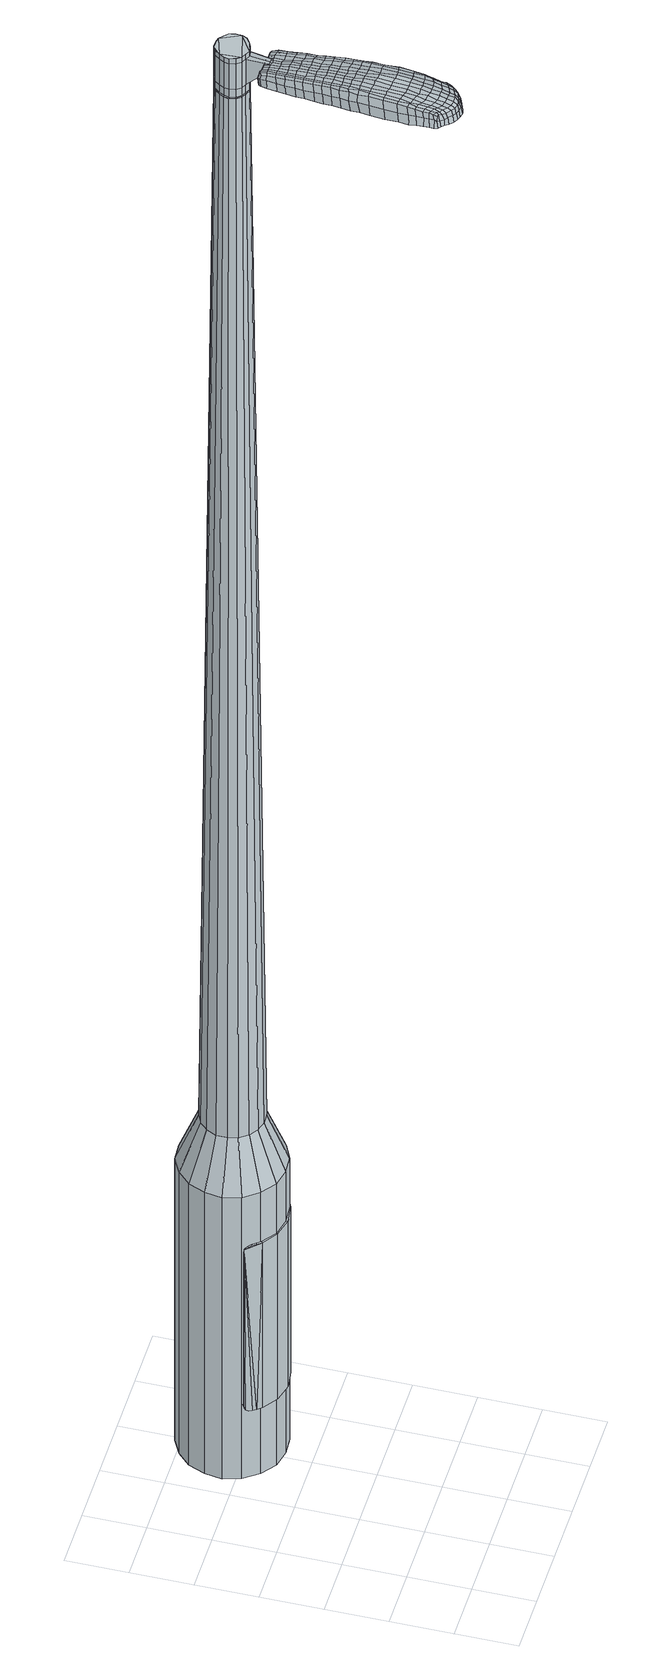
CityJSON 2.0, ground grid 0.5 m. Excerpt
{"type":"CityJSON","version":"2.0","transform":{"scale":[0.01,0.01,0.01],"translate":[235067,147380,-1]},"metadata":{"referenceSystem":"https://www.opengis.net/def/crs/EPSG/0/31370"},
"CityObjects":{
"object1":{"type":"GenericCityObject","attributes":{"cluster":346,"mean_distance_to_centroid":0.369,"new_centroid_x":235068.07,"new_centroid_y":147382.16,"mean_distance_to_camera":12.2,"H1":13.64,"H2":16.63,"Z_final":112.24,"cluster2":-1,"proj_x":235060.33,"proj_y":147381.52,"id_line":87864,"bearing_l":175.3,"distance":7.77,"orientation":"left","G_obj":265.3},"geometry":[{"type":"MultiSurface","lod":"2","boundaries":[[[0,1,2,3]],[[1,4,5,2]],[[4,6,7,5]],[[6,8,9,7]],[[8,10,11,9]],[[10,12,13,11]],[[12,14,15,13]],[[14,16,17,15]],[[16,18,19,17]],[[18,20,21,19]],[[20,22,23,21]],[[22,24,25,23]],[[24,26,27,25]],[[26,28,29,27]],[[28,30,31,29]],[[30,32,33,31]],[[32,34,35,33]],[[34,0,3,35]],[[36,37,38,39]],[[38,40,41,42]],[[41,43,42]],[[42,44,45,46]],[[45,47,46]],[[46,48,49,50]],[[49,51,50]],[[42,46,50,38]],[[50,52,39,38]],[[53,36,39]],[[2,5,7,35]],[[7,9,11,15]],[[11,13,15]],[[15,17,19,23]],[[19,21,23]],[[23,25,27,31]],[[27,29,31]],[[15,23,31,7]],[[31,33,35,7]],[[3,2,35]],[[1,0,54,55]],[[0,34,56,54]],[[34,32,57,56]],[[32,30,58,57]],[[30,28,59,58]],[[28,26,60,59]],[[26,24,61,60]],[[24,22,62,61]],[[22,20,63,62]],[[20,18,64,63]],[[18,16,65,64]],[[16,14,66,65]],[[14,12,67,66]],[[12,10,68,67]],[[10,8,69,68]],[[8,6,70,69]],[[6,4,71,70]],[[4,1,55,71]],[[55,54,72,73]],[[54,56,74,72]],[[56,57,75,74]],[[57,58,76,75]],[[58,59,77,76]],[[59,60,78,77]],[[60,61,79,78]],[[61,62,80,79]],[[62,63,81,80]],[[63,64,82,81]],[[64,65,83,82]],[[65,66,84,83]],[[66,67,85,84]],[[67,68,86,85]],[[68,69,87,86]],[[69,70,88,87]],[[70,71,89,88]],[[71,55,73,89]],[[90,91,92,73]],[[74,93,91,90]],[[75,94,93,74]],[[95,96,94,75]],[[97,98,96,95]],[[99,100,98,97]],[[101,102,100,99]],[[80,103,102,101]],[[104,105,103,80]],[[82,106,105,104]],[[107,108,106,82]],[[109,110,108,107]],[[85,111,110,109]],[[86,112,111,85]],[[113,114,112,86]],[[115,116,114,113]],[[117,118,116,115]],[[73,92,118,117]],[[119,120,121,122]],[[123,119,122,124]],[[125,123,124,126]],[[127,125,126,128]],[[129,127,128,130]],[[131,129,130,132]],[[133,131,132,134]],[[135,133,134,136]],[[137,135,136,138]],[[139,137,138,140]],[[141,139,140,142]],[[143,141,142,144]],[[145,143,144,146]],[[147,145,146,148]],[[149,147,148,150]],[[151,149,150,152]],[[72,90,73]],[[72,74,90]],[[76,95,75]],[[76,77,97,95]],[[77,78,99,97]],[[78,79,101,99]],[[79,80,101]],[[81,104,80]],[[81,82,104]],[[83,107,82]],[[83,84,109,107]],[[84,85,109]],[[87,113,86]],[[87,88,115,113]],[[88,89,117,115]],[[89,73,117]],[[153,92,91]],[[154,118,92]],[[154,155,116,118]],[[155,156,114,116]],[[156,112,114]],[[157,110,111]],[[157,158,108,110]],[[158,106,108]],[[159,105,106]],[[159,103,105]],[[160,102,103]],[[160,161,100,102]],[[161,162,98,100]],[[162,163,96,98]],[[163,94,96]],[[153,91,93]],[[39,52,151,164]],[[92,153,165,152]],[[53,39,164,120]],[[153,93,121,165]],[[36,53,120,119]],[[93,94,122,121]],[[37,36,119,123]],[[94,163,124,122]],[[38,37,123,125]],[[163,162,126,124]],[[40,38,125,127]],[[162,161,128,126]],[[41,40,127,129]],[[161,160,130,128]],[[43,41,129,131]],[[160,103,132,130]],[[42,43,131,133]],[[103,159,134,132]],[[44,42,133,135]],[[159,106,136,134]],[[45,44,135,137]],[[106,158,138,136]],[[47,45,137,139]],[[158,157,140,138]],[[46,47,139,141]],[[157,111,142,140]],[[48,46,141,143]],[[111,112,144,142]],[[49,48,143,145]],[[112,156,146,144]],[[51,49,145,147]],[[156,155,148,146]],[[50,51,147,149]],[[155,154,150,148]],[[52,50,149,151]],[[154,92,152,150]],[[151,152,166,167]],[[152,165,168,166]],[[165,121,169,168]],[[121,120,170,169]],[[120,164,171,170]],[[164,151,167,171]],[[172,173,174,175]],[[176,172,175,177]],[[172,176,178,179]],[[173,172,179,180]],[[181,182,183,184]],[[185,181,184,186]],[[181,185,187,188]],[[182,181,188,189]],[[190,191,192,193]],[[194,190,193,195]],[[190,194,196,197]],[[191,190,197,198]],[[199,200,201,202]],[[203,199,202,204]],[[199,203,205,206]],[[200,199,206,207]],[[208,209,210,211]],[[212,208,211,213]],[[208,212,214,215]],[[209,208,215,216]],[[217,218,219,220]],[[221,217,220,222]],[[217,221,223,224]],[[218,217,224,225]],[[226,227,228,229]],[[218,226,229,219]],[[226,218,225,230]],[[227,226,230,231]],[[232,233,234,235]],[[227,232,235,228]],[[232,227,231,236]],[[233,232,236,237]],[[238,176,177,239]],[[233,238,239,234]],[[238,233,237,240]],[[176,238,240,178]],[[241,242,243,244]],[[245,241,244,246]],[[241,245,247,248]],[[242,241,248,249]],[[250,251,252,253]],[[242,250,253,243]],[[250,242,249,254]],[[251,250,254,255]],[[256,257,258,259]],[[251,256,259,252]],[[256,251,255,260]],[[257,256,260,261]],[[262,263,264,265]],[[257,262,265,258]],[[262,257,261,266]],[[263,262,266,267]],[[268,173,180,269]],[[263,268,269,264]],[[268,263,267,270]],[[173,268,270,174]],[[271,272,273,274]],[[275,271,274,276]],[[271,275,277,278]],[[272,271,278,279]],[[280,281,282,283]],[[272,280,283,273]],[[280,272,279,284]],[[281,280,284,285]],[[286,287,288,289]],[[281,286,289,282]],[[286,281,285,290]],[[287,286,290,291]],[[292,185,186,293]],[[287,292,293,288]],[[292,287,291,294]],[[185,292,294,187]],[[295,296,297,298]],[[299,295,298,300]],[[295,299,301,302]],[[296,295,302,303]],[[304,305,306,307]],[[296,304,307,297]],[[304,296,303,308]],[[305,304,308,309]],[[310,311,312,313]],[[305,310,313,306]],[[310,305,309,314]],[[311,310,314,315]],[[316,317,318,319]],[[311,316,319,312]],[[316,311,315,320]],[[317,316,320,321]],[[322,182,189,323]],[[317,322,323,318]],[[322,317,321,324]],[[182,322,324,183]],[[325,211,210,326]],[[327,325,326,328]],[[325,327,329,330]],[[211,325,330,213]],[[331,327,328,332]],[[333,331,332,334]],[[331,333,335,336]],[[327,331,336,329]],[[337,333,334,338]],[[339,337,338,340]],[[337,339,341,342]],[[333,337,342,335]],[[343,339,340,344]],[[345,343,344,346]],[[343,345,347,348]],[[339,343,348,341]],[[349,345,346,350]],[[200,349,350,201]],[[349,200,207,351]],[[345,349,351,347]],[[352,353,198,197]],[[354,352,197,196]],[[352,354,355,356]],[[353,352,356,357]],[[358,359,357,356]],[[360,358,356,355]],[[358,360,361,362]],[[359,358,362,363]],[[364,365,363,362]],[[366,364,362,361]],[[364,366,367,368]],[[365,364,368,369]],[[370,371,369,368]],[[372,370,368,367]],[[370,372,205,203]],[[371,370,203,204]],[[373,374,375,376]],[[275,373,376,277]],[[373,275,276,377]],[[374,373,377,378]],[[379,194,195,380]],[[374,379,380,375]],[[379,374,378,381]],[[194,379,381,196]],[[382,383,384,385]],[[221,382,385,223]],[[382,221,222,386]],[[383,382,386,387]],[[388,389,390,391]],[[383,388,391,384]],[[388,383,387,392]],[[389,388,392,393]],[[394,191,198,395]],[[389,394,395,390]],[[394,389,393,396]],[[191,394,396,192]],[[397,398,399,400]],[[179,397,400,180]],[[397,179,178,401]],[[398,397,401,402]],[[403,404,405,406]],[[398,403,406,399]],[[403,398,402,407]],[[404,403,407,408]],[[409,202,201,410]],[[404,409,410,405]],[[409,404,408,411]],[[202,409,411,204]],[[412,413,414,415]],[[184,412,415,186]],[[412,184,183,416]],[[413,412,416,417]],[[418,206,205,419]],[[413,418,419,414]],[[418,413,417,420]],[[206,418,420,207]],[[421,422,423,424]],[[299,421,424,301]],[[421,299,300,425]],[[422,421,425,426]],[[427,212,213,428]],[[422,427,428,423]],[[427,422,426,429]],[[212,427,429,214]],[[430,431,432,433]],[[245,430,433,247]],[[430,245,246,434]],[[431,430,434,435]],[[436,437,438,439]],[[431,436,439,432]],[[436,431,435,440]],[[437,436,440,441]],[[442,209,216,443]],[[437,442,443,438]],[[442,437,441,444]],[[209,442,444,210]],[[445,446,435,434]],[[244,445,434,246]],[[445,244,243,447]],[[446,445,447,448]],[[449,450,441,440]],[[446,449,440,435]],[[449,446,448,451]],[[450,449,451,452]],[[453,326,210,444]],[[450,453,444,441]],[[453,450,452,454]],[[326,453,454,328]],[[455,456,457,458]],[[302,455,458,303]],[[455,302,301,424]],[[456,455,424,423]],[[459,330,329,460]],[[456,459,460,457]],[[459,456,423,428]],[[330,459,428,213]],[[461,462,448,447]],[[253,461,447,243]],[[461,253,252,463]],[[462,461,463,464]],[[465,466,452,451]],[[462,465,451,448]],[[465,462,464,467]],[[466,465,467,468]],[[469,332,328,454]],[[466,469,454,452]],[[469,466,468,470]],[[332,469,470,334]],[[471,472,473,474]],[[308,471,474,309]],[[471,308,303,458]],[[472,471,458,457]],[[475,336,335,476]],[[472,475,476,473]],[[475,472,457,460]],[[336,475,460,329]],[[477,478,464,463]],[[259,477,463,252]],[[477,259,258,479]],[[478,477,479,480]],[[481,482,468,467]],[[478,481,467,464]],[[481,478,480,483]],[[482,481,483,484]],[[485,338,334,470]],[[482,485,470,468]],[[485,482,484,486]],[[338,485,486,340]],[[487,488,489,490]],[[314,487,490,315]],[[487,314,309,474]],[[488,487,474,473]],[[491,342,341,492]],[[488,491,492,489]],[[491,488,473,476]],[[342,491,476,335]],[[493,494,480,479]],[[265,493,479,258]],[[493,265,264,495]],[[494,493,495,496]],[[497,498,484,483]],[[494,497,483,480]],[[497,494,496,499]],[[498,497,499,500]],[[501,344,340,486]],[[498,501,486,484]],[[501,498,500,502]],[[344,501,502,346]],[[503,504,505,506]],[[320,503,506,321]],[[503,320,315,490]],[[504,503,490,489]],[[507,348,347,508]],[[504,507,508,505]],[[507,504,489,492]],[[348,507,492,341]],[[509,510,496,495]],[[269,509,495,264]],[[509,269,180,400]],[[510,509,400,399]],[[511,512,500,499]],[[510,511,499,496]],[[511,510,399,406]],[[512,511,406,405]],[[513,350,346,502]],[[512,513,502,500]],[[513,512,405,410]],[[350,513,410,201]],[[514,515,417,416]],[[324,514,416,183]],[[514,324,321,506]],[[515,514,506,505]],[[516,351,207,420]],[[515,516,420,417]],[[516,515,505,508]],[[351,516,508,347]],[[517,518,378,377]],[[274,517,377,276]],[[517,274,273,519]],[[518,517,519,520]],[[521,354,196,381]],[[518,521,381,378]],[[521,518,520,522]],[[354,521,522,355]],[[523,524,525,526]],[[224,523,526,225]],[[523,224,223,385]],[[524,523,385,384]],[[527,528,529,530]],[[524,527,530,525]],[[527,524,384,391]],[[528,527,391,390]],[[531,353,357,532]],[[528,531,532,529]],[[531,528,390,395]],[[353,531,395,198]],[[533,534,520,519]],[[283,533,519,273]],[[533,283,282,535]],[[534,533,535,536]],[[537,360,355,522]],[[534,537,522,520]],[[537,534,536,538]],[[360,537,538,361]],[[539,540,541,542]],[[230,539,542,231]],[[539,230,225,526]],[[540,539,526,525]],[[543,544,545,546]],[[540,543,546,541]],[[543,540,525,530]],[[544,543,530,529]],[[547,359,363,548]],[[544,547,548,545]],[[547,544,529,532]],[[359,547,532,357]],[[549,550,536,535]],[[289,549,535,282]],[[549,289,288,551]],[[550,549,551,552]],[[553,366,361,538]],[[550,553,538,536]],[[553,550,552,554]],[[366,553,554,367]],[[555,556,557,558]],[[236,555,558,237]],[[555,236,231,542]],[[556,555,542,541]],[[559,560,561,562]],[[556,559,562,557]],[[559,556,541,546]],[[560,559,546,545]],[[563,365,369,564]],[[560,563,564,561]],[[563,560,545,548]],[[365,563,548,363]],[[565,566,552,551]],[[293,565,551,288]],[[565,293,186,415]],[[566,565,415,414]],[[567,372,367,554]],[[566,567,554,552]],[[567,566,414,419]],[[372,567,419,205]],[[568,569,402,401]],[[240,568,401,178]],[[568,240,237,558]],[[569,568,558,557]],[[570,571,408,407]],[[569,570,407,402]],[[570,569,557,562]],[[571,570,562,561]],[[572,371,204,411]],[[571,572,411,408]],[[572,571,561,564]],[[371,572,564,369]],[[573,574,575,576]],[[576,575,577,578]],[[579,577,575,580]],[[580,575,574,581]],[[582,583,584,585]],[[585,584,586,587]],[[588,586,584,589]],[[589,584,583,590]],[[591,592,593,594]],[[594,593,595,596]],[[597,595,593,598]],[[598,593,592,599]],[[600,601,602,603]],[[603,602,604,605]],[[606,604,602,607]],[[607,602,601,608]],[[609,610,611,612]],[[612,611,613,614]],[[615,613,611,616]],[[616,611,610,617]],[[618,619,620,621]],[[621,620,622,623]],[[624,622,620,625]],[[625,620,619,626]],[[627,628,629,630]],[[630,629,619,618]],[[626,619,629,631]],[[631,629,628,632]],[[633,634,635,636]],[[636,635,628,627]],[[632,628,635,637]],[[637,635,634,638]],[[578,577,639,640]],[[640,639,634,633]],[[638,634,639,641]],[[641,639,577,579]],[[642,643,644,645]],[[645,644,646,647]],[[648,646,644,649]],[[649,644,643,650]],[[651,652,653,654]],[[654,653,643,642]],[[650,643,653,655]],[[655,653,652,656]],[[657,658,659,660]],[[660,659,652,651]],[[656,652,659,661]],[[661,659,658,662]],[[663,664,665,666]],[[666,665,658,657]],[[662,658,665,667]],[[667,665,664,668]],[[581,574,669,670]],[[670,669,664,663]],[[668,664,669,671]],[[671,669,574,573]],[[672,673,674,675]],[[675,674,676,677]],[[678,676,674,679]],[[679,674,673,680]],[[681,682,683,684]],[[684,683,673,672]],[[680,673,683,685]],[[685,683,682,686]],[[687,688,689,690]],[[690,689,682,681]],[[686,682,689,691]],[[691,689,688,692]],[[587,586,693,694]],[[694,693,688,687]],[[692,688,693,695]],[[695,693,586,588]],[[696,697,698,699]],[[699,698,700,701]],[[702,700,698,703]],[[703,698,697,704]],[[705,706,707,708]],[[708,707,697,696]],[[704,697,707,709]],[[709,707,706,710]],[[711,712,713,714]],[[714,713,706,705]],[[710,706,713,715]],[[715,713,712,716]],[[717,718,719,720]],[[720,719,712,711]],[[716,712,719,721]],[[721,719,718,722]],[[590,583,723,724]],[[724,723,718,717]],[[722,718,723,725]],[[725,723,583,582]],[[609,612,726,727]],[[727,726,728,729]],[[730,728,726,731]],[[731,726,612,614]],[[729,728,732,733]],[[733,732,734,735]],[[736,734,732,737]],[[737,732,728,730]],[[735,734,738,739]],[[739,738,740,741]],[[742,740,738,743]],[[743,738,734,736]],[[741,740,744,745]],[[745,744,746,747]],[[748,746,744,749]],[[749,744,740,742]],[[747,746,750,751]],[[751,750,601,600]],[[608,601,750,752]],[[752,750,746,748]],[[599,753,754,598]],[[598,754,755,597]],[[756,755,754,757]],[[757,754,753,758]],[[758,759,760,757]],[[757,760,761,756]],[[762,761,760,763]],[[763,760,759,764]],[[764,765,766,763]],[[763,766,767,762]],[[768,767,766,769]],[[769,766,765,770]],[[770,771,772,769]],[[769,772,773,768]],[[606,773,772,604]],[[604,772,771,605]],[[774,775,776,777]],[[777,776,676,678]],[[677,676,776,778]],[[778,776,775,779]],[[596,595,780,781]],[[781,780,775,774]],[[779,775,780,782]],[[782,780,595,597]],[[783,784,785,786]],[[786,785,622,624]],[[623,622,785,787]],[[787,785,784,788]],[[789,790,791,792]],[[792,791,784,783]],[[788,784,791,793]],[[793,791,790,794]],[[599,592,795,796]],[[796,795,790,789]],[[794,790,795,797]],[[797,795,592,591]],[[798,799,800,801]],[[801,800,580,581]],[[579,580,800,802]],[[802,800,799,803]],[[804,805,806,807]],[[807,806,799,798]],[[803,799,806,808]],[[808,806,805,809]],[[600,603,810,811]],[[811,810,805,804]],[[809,805,810,812]],[[812,810,603,605]],[[813,814,815,816]],[[816,815,585,587]],[[582,585,815,817]],[[817,815,814,818]],[[606,607,819,820]],[[820,819,814,813]],[[818,814,819,821]],[[821,819,607,608]],[[822,823,824,825]],[[825,824,700,702]],[[701,700,824,826]],[[826,824,823,827]],[[614,613,828,829]],[[829,828,823,822]],[[827,823,828,830]],[[830,828,613,615]],[[831,832,833,834]],[[834,833,646,648]],[[647,646,833,835]],[[835,833,832,836]],[[837,838,839,840]],[[840,839,832,831]],[[836,832,839,841]],[[841,839,838,842]],[[617,610,843,844]],[[844,843,838,837]],[[842,838,843,845]],[[845,843,610,609]],[[836,846,847,835]],[[835,847,645,647]],[[642,645,847,848]],[[848,847,846,849]],[[842,850,851,841]],[[841,851,846,836]],[[849,846,851,852]],[[852,851,850,853]],[[609,727,854,845]],[[845,854,850,842]],[[853,850,854,855]],[[855,854,727,729]],[[856,857,858,859]],[[859,858,703,704]],[[702,703,858,825]],[[825,858,857,822]],[[730,731,860,861]],[[861,860,857,856]],[[822,857,860,829]],[[829,860,731,614]],[[849,862,863,848]],[[848,863,654,642]],[[651,654,863,864]],[[864,863,862,865]],[[853,866,867,852]],[[852,867,862,849]],[[865,862,867,868]],[[868,867,866,869]],[[729,733,870,855]],[[855,870,866,853]],[[869,866,870,871]],[[871,870,733,735]],[[872,873,874,875]],[[875,874,709,710]],[[704,709,874,859]],[[859,874,873,856]],[[736,737,876,877]],[[877,876,873,872]],[[856,873,876,861]],[[861,876,737,730]],[[865,878,879,864]],[[864,879,660,651]],[[657,660,879,880]],[[880,879,878,881]],[[869,882,883,868]],[[868,883,878,865]],[[881,878,883,884]],[[884,883,882,885]],[[735,739,886,871]],[[871,886,882,869]],[[885,882,886,887]],[[887,886,739,741]],[[888,889,890,891]],[[891,890,715,716]],[[710,715,890,875]],[[875,890,889,872]],[[742,743,892,893]],[[893,892,889,888]],[[872,889,892,877]],[[877,892,743,736]],[[881,894,895,880]],[[880,895,666,657]],[[663,666,895,896]],[[896,895,894,897]],[[885,898,899,884]],[[884,899,894,881]],[[897,894,899,900]],[[900,899,898,901]],[[741,745,902,887]],[[887,902,898,885]],[[901,898,902,903]],[[903,902,745,747]],[[904,905,906,907]],[[907,906,721,722]],[[716,721,906,891]],[[891,906,905,888]],[[748,749,908,909]],[[909,908,905,904]],[[888,905,908,893]],[[893,908,749,742]],[[897,910,911,896]],[[896,911,670,663]],[[581,670,911,801]],[[801,911,910,798]],[[901,912,913,900]],[[900,913,910,897]],[[798,910,913,807]],[[807,913,912,804]],[[747,751,914,903]],[[903,914,912,901]],[[804,912,914,811]],[[811,914,751,600]],[[818,915,916,817]],[[817,916,725,582]],[[722,725,916,907]],[[907,916,915,904]],[[608,752,917,821]],[[821,917,915,818]],[[904,915,917,909]],[[909,917,752,748]],[[779,918,919,778]],[[778,919,675,677]],[[672,675,919,920]],[[920,919,918,921]],[[597,755,922,782]],[[782,922,918,779]],[[921,918,922,923]],[[923,922,755,756]],[[924,925,926,927]],[[927,926,625,626]],[[624,625,926,786]],[[786,926,925,783]],[[928,929,930,931]],[[931,930,925,924]],[[783,925,930,792]],[[792,930,929,789]],[[758,753,932,933]],[[933,932,929,928]],[[789,929,932,796]],[[796,932,753,599]],[[921,934,935,920]],[[920,935,684,672]],[[681,684,935,936]],[[936,935,934,937]],[[756,761,938,923]],[[923,938,934,921]],[[937,934,938,939]],[[939,938,761,762]],[[940,941,942,943]],[[943,942,631,632]],[[626,631,942,927]],[[927,942,941,924]],[[944,945,946,947]],[[947,946,941,940]],[[924,941,946,931]],[[931,946,945,928]],[[764,759,948,949]],[[949,948,945,944]],[[928,945,948,933]],[[933,948,759,758]],[[937,950,951,936]],[[936,951,690,681]],[[687,690,951,952]],[[952,951,950,953]],[[762,767,954,939]],[[939,954,950,937]],[[953,950,954,955]],[[955,954,767,768]],[[956,957,958,959]],[[959,958,637,638]],[[632,637,958,943]],[[943,958,957,940]],[[960,961,962,963]],[[963,962,957,956]],[[940,957,962,947]],[[947,962,961,944]],[[770,765,964,965]],[[965,964,961,960]],[[944,961,964,949]],[[949,964,765,764]],[[953,966,967,952]],[[952,967,694,687]],[[587,694,967,816]],[[816,967,966,813]],[[768,773,968,955]],[[955,968,966,953]],[[813,966,968,820]],[[820,968,773,606]],[[803,969,970,802]],[[802,970,641,579]],[[638,641,970,959]],[[959,970,969,956]],[[809,971,972,808]],[[808,972,969,803]],[[956,969,972,963]],[[963,972,971,960]],[[605,771,973,812]],[[812,973,971,809]],[[960,971,973,965]],[[965,973,771,770]],[[573,576,175,174]],[[576,578,177,175]],[[588,589,188,187]],[[589,590,189,188]],[[591,594,193,192]],[[594,596,195,193]],[[615,616,215,214]],[[616,617,216,215]],[[618,621,220,219]],[[621,623,222,220]],[[627,630,229,228]],[[630,618,219,229]],[[633,636,235,234]],[[636,627,228,235]],[[578,640,239,177]],[[640,633,234,239]],[[648,649,248,247]],[[649,650,249,248]],[[650,655,254,249]],[[655,656,255,254]],[[656,661,260,255]],[[661,662,261,260]],[[662,667,266,261]],[[667,668,267,266]],[[668,671,270,267]],[[671,573,174,270]],[[678,679,278,277]],[[679,680,279,278]],[[680,685,284,279]],[[685,686,285,284]],[[686,691,290,285]],[[691,692,291,290]],[[692,695,294,291]],[[695,588,187,294]],[[696,699,298,297]],[[699,701,300,298]],[[705,708,307,306]],[[708,696,297,307]],[[711,714,313,312]],[[714,705,306,313]],[[717,720,319,318]],[[720,711,312,319]],[[590,724,323,189]],[[724,717,318,323]],[[774,777,376,375]],[[777,678,277,376]],[[596,781,380,195]],[[781,774,375,380]],[[623,787,386,222]],[[787,788,387,386]],[[788,793,392,387]],[[793,794,393,392]],[[794,797,396,393]],[[797,591,192,396]],[[701,826,425,300]],[[826,827,426,425]],[[827,830,429,426]],[[830,615,214,429]],[[831,834,433,432]],[[834,648,247,433]],[[837,840,439,438]],[[840,831,432,439]],[[617,844,443,216]],[[844,837,438,443]],[[974,975,976,977]],[[978,979,977,976]],[[980,981,982,983]],[[984,985,986,987]],[[975,988,989,976]],[[990,978,976,989]],[[991,980,983,992]],[[993,994,985,984]],[[988,995,996,989]],[[996,997,990,989]],[[998,991,992,999]],[[1000,994,993,1001]],[[995,1002,1003,996]],[[1003,1004,997,996]],[[1005,998,999,1006]],[[1007,1000,1001,1008]],[[1009,1010,1011,1012]],[[1013,1014,1010,1009]],[[1013,1015,1016,1014]],[[1015,1017,1018,1016]],[[1019,1020,1021,1022]],[[1023,1024,1020,1019]],[[1025,1026,1024,1023]],[[1027,1028,1026,1025]],[[1022,1011,1010,1019]],[[1019,1010,1014,1023]],[[1014,1016,1025,1023]],[[1016,1018,1027,1025]],[[983,982,979,978]],[[992,983,978,990]],[[997,999,992,990]],[[1004,1006,999,997]],[[984,987,981,980]],[[993,984,980,991]],[[1001,993,991,998]],[[1008,1001,998,1005]],[[985,1009,1012,986]],[[994,1013,1009,985]],[[1015,1013,994,1000]],[[1017,1015,1000,1007]],[[1029,1030,1031,1032]],[[1031,1033,1034,1035]],[[1031,1035,1036,1037]],[[1031,1037,1032]],[[1038,1029,1032,1039]],[[1040,1039,1032,1041]],[[1042,1041,1032]],[[1043,1031,1030,1044]],[[1045,1043,1044,1046]],[[1047,1045,1046,1048]],[[1049,1047,1048,1050]],[[1051,1049,1050,1052]],[[1052,1053,1054,1055]],[[1052,1055,1056,1057]],[[1052,1057,1058,1059]],[[1058,1060,1061,1062]],[[1058,1062,1063,1064]],[[1058,1064,1059]],[[1052,1059,1051]],[[1065,1066,1030,1029]],[[1067,1068,1033,1031]],[[1069,1070,1042,1032]],[[1066,1071,1044,1030]],[[1072,1067,1031,1043]],[[1071,1073,1046,1044]],[[1074,1072,1043,1045]],[[1073,1075,1048,1046]],[[1076,1074,1045,1047]],[[1075,1077,1050,1048]],[[1078,1076,1047,1049]],[[1077,1079,1052,1050]],[[1080,1078,1049,1051]],[[1079,1081,1053,1052]],[[1082,1083,1060,1058]],[[1084,1080,1051,1059]],[[1054,1053,1081,1085]],[[1055,1054,1085,1086]],[[1056,1055,1086,1087]],[[1057,1056,1087,1088]],[[1058,1057,1088,1082]],[[1089,1065,1029,1038]],[[1090,1089,1038,1039]],[[1091,1090,1039,1040]],[[1092,1091,1040,1041]],[[1070,1092,1041,1042]],[[1034,1033,1068,1093]],[[1061,1060,1083,1094]],[[1035,1034,1093,1095]],[[1036,1035,1095,1096]],[[1037,1036,1096,1097]],[[1032,1037,1097,1069]],[[1062,1061,1094,1098]],[[1063,1062,1098,1099]],[[1064,1063,1099,1100]],[[1059,1064,1100,1084]]]}]}
},
"vertices":[
[105,172,384],[91,175,384],[91,175,96],[105,172,96],[79,184,384],[79,184,96],[70,196,384],[70,196,96],[66,210,384],[66,210,96],[68,224,384],[68,224,96],[74,238,384],[74,238,96],[84,248,384],[84,248,96],[97,255,384],[97,255,96],[112,256,384],[112,256,96],[126,252,384],[126,252,96],[138,244,384],[138,244,96],[147,232,384],[147,232,96],[151,218,384],[151,218,96],[150,203,384],[150,203,96],[143,190,384],[143,190,96],[133,179,384],[133,179,96],[120,173,384],[120,173,96],[116,203,1524],[120,206,1524],[122,210,1524],[107,200,1524],[122,215,1524],[121,220,1524],[114,226,1524],[118,223,1524],[110,227,1524],[105,227,1524],[98,221,1524],[101,225,1524],[96,217,1524],[95,213,1524],[99,204,1524],[96,208,1524],[103,202,1524],[112,201,1524],[107,189,429],[98,191,429],[115,189,429],[123,193,429],[129,199,429],[133,207,429],[134,216,429],[131,225,429],[126,232,429],[119,237,429],[111,239,429],[102,238,429],[94,234,429],[88,228,429],[84,220,429],[84,211,429],[86,203,429],[91,196,429],[107,200,1483],[103,202,1483],[112,201,1483],[116,203,1483],[120,206,1483],[122,210,1483],[122,215,1483],[121,220,1483],[118,223,1483],[114,226,1483],[110,227,1483],[105,227,1483],[101,225,1483],[98,221,1483],[96,217,1483],[95,213,1483],[96,208,1483],[99,204,1483],[108,201,1483],[108,201,1485],[103,202,1485],[112,201,1485],[116,203,1485],[119,206,1483],[119,206,1485],[121,210,1483],[121,210,1485],[121,215,1483],[121,215,1485],[120,219,1483],[120,219,1485],[118,223,1485],[114,225,1483],[114,225,1485],[110,227,1485],[105,226,1483],[105,226,1485],[101,224,1483],[101,224,1485],[98,221,1485],[96,217,1485],[96,213,1483],[96,213,1485],[97,208,1483],[97,208,1485],[100,205,1483],[100,205,1485],[116,203,1519],[112,201,1519],[112,201,1493],[116,203,1493],[120,206,1519],[120,206,1493],[122,210,1519],[122,210,1493],[122,215,1519],[122,215,1493],[121,220,1519],[121,220,1493],[118,223,1519],[118,223,1493],[114,226,1519],[114,226,1493],[110,227,1519],[110,227,1493],[105,227,1519],[105,227,1493],[101,225,1519],[101,225,1493],[98,221,1519],[98,221,1493],[96,217,1519],[96,217,1493],[95,213,1519],[95,213,1493],[96,208,1519],[96,208,1493],[99,204,1519],[99,204,1493],[103,202,1519],[103,202,1493],[107,200,1485],[99,204,1485],[96,208,1485],[95,213,1485],[101,225,1485],[105,227,1485],[114,226,1485],[121,220,1485],[122,215,1485],[122,210,1485],[120,206,1485],[107,200,1519],[107,200,1493],[103,182,1513],[103,182,1518],[106,182,1513],[109,181,1513],[109,181,1518],[106,182,1518],[80,110,1519],[81,117,1518],[80,115,1509],[79,108,1510],[79,101,1519],[78,100,1510],[81,102,1526],[82,110,1525],[83,117,1525],[119,106,1519],[119,113,1518],[118,114,1525],[117,107,1525],[118,97,1519],[117,99,1526],[120,96,1510],[120,105,1510],[120,112,1509],[95,34,1519],[92,35,1519],[91,34,1513],[95,33,1513],[99,35,1519],[99,34,1513],[99,37,1524],[95,36,1524],[92,36,1524],[101,108,1530],[102,116,1529],[99,116,1529],[98,109,1530],[101,99,1531],[97,99,1531],[104,99,1530],[105,108,1530],[105,115,1529],[108,189,1512],[105,189,1512],[105,188,1517],[108,188,1517],[111,188,1512],[110,187,1517],[111,188,1506],[108,188,1506],[105,188,1506],[77,50,1519],[77,54,1519],[75,53,1512],[75,50,1512],[77,48,1518],[76,47,1512],[78,48,1522],[78,51,1523],[78,54,1524],[77,58,1519],[77,64,1519],[75,63,1512],[75,58,1512],[78,59,1524],[78,65,1525],[77,70,1519],[77,78,1519],[76,77,1511],[75,69,1511],[78,71,1526],[79,79,1526],[78,89,1519],[77,88,1510],[80,90,1526],[91,183,1513],[90,175,1513],[91,176,1518],[92,183,1517],[92,188,1512],[92,187,1516],[91,187,1506],[89,182,1507],[88,174,1507],[88,168,1514],[87,160,1515],[89,161,1520],[90,168,1519],[87,167,1507],[86,159,1507],[86,153,1515],[85,145,1516],[87,146,1522],[88,154,1521],[85,152,1508],[84,144,1508],[84,138,1517],[83,131,1517],[85,132,1524],[86,139,1523],[83,137,1508],[82,130,1509],[82,124,1518],[84,125,1524],[81,123,1509],[112,47,1519],[113,50,1519],[112,50,1524],[111,47,1523],[112,44,1518],[111,45,1522],[113,43,1512],[114,46,1512],[114,49,1512],[114,55,1519],[115,60,1519],[114,61,1525],[113,55,1524],[115,54,1512],[116,59,1512],[116,66,1519],[117,74,1519],[115,75,1526],[114,67,1526],[117,65,1511],[118,73,1511],[117,86,1519],[116,87,1526],[119,84,1510],[121,180,1513],[121,172,1513],[122,171,1507],[122,179,1507],[121,186,1512],[122,185,1506],[120,185,1516],[120,181,1517],[120,173,1518],[120,165,1514],[120,157,1515],[122,156,1507],[122,164,1507],[119,166,1519],[119,158,1520],[120,150,1515],[120,142,1516],[121,141,1508],[121,149,1508],[119,151,1521],[119,143,1522],[120,135,1517],[120,128,1517],[121,126,1509],[121,134,1508],[118,136,1523],[118,129,1524],[119,120,1518],[121,119,1509],[118,122,1524],[107,182,1519],[105,182,1519],[106,175,1520],[104,175,1520],[109,174,1520],[110,182,1519],[106,167,1522],[103,168,1522],[105,160,1523],[103,160,1523],[108,160,1523],[109,167,1521],[105,152,1524],[102,153,1524],[104,145,1525],[101,145,1525],[107,145,1525],[108,152,1524],[104,138,1526],[101,138,1526],[103,130,1527],[100,131,1527],[106,130,1527],[107,137,1526],[102,123,1528],[99,123,1528],[106,123,1528],[96,39,1527],[92,39,1527],[100,40,1526],[100,44,1527],[96,44,1528],[92,44,1528],[97,50,1529],[93,50,1529],[101,50,1528],[101,57,1530],[97,57,1530],[93,57,1530],[98,64,1531],[94,65,1531],[102,65,1530],[103,74,1531],[99,74,1531],[95,74,1531],[100,86,1531],[96,87,1531],[104,86,1531],[110,42,1518],[108,40,1519],[109,39,1513],[111,41,1513],[110,44,1523],[108,42,1523],[104,37,1519],[104,37,1513],[104,39,1524],[78,46,1518],[80,43,1518],[80,45,1523],[79,47,1523],[77,45,1513],[79,43,1513],[82,41,1519],[85,38,1519],[85,39,1524],[82,42,1523],[81,40,1513],[84,37,1513],[88,36,1519],[88,37,1524],[88,35,1513],[84,110,1528],[85,110,1528],[86,117,1528],[84,118,1527],[83,102,1528],[84,101,1529],[88,110,1529],[91,109,1530],[92,117,1529],[89,117,1528],[87,101,1529],[90,100,1530],[95,109,1530],[95,116,1529],[94,100,1531],[116,108,1528],[113,108,1529],[113,99,1529],[115,99,1528],[116,115,1527],[114,115,1528],[109,108,1529],[109,99,1530],[110,115,1528],[120,188,1512],[118,188,1512],[117,187,1517],[119,186,1517],[120,187,1506],[118,187,1506],[114,188,1512],[114,187,1517],[115,187,1506],[93,190,1512],[95,190,1512],[94,189,1506],[92,189,1506],[94,189,1517],[95,189,1517],[97,190,1512],[100,189,1512],[99,189,1506],[96,189,1506],[97,188,1517],[100,188,1517],[102,189,1512],[102,188,1506],[102,188,1517],[93,183,1519],[95,183,1519],[92,176,1520],[94,176,1520],[97,183,1519],[99,183,1519],[96,176,1520],[99,175,1520],[102,183,1519],[101,175,1520],[119,181,1519],[117,181,1519],[116,174,1520],[118,174,1520],[113,182,1519],[113,174,1520],[91,169,1521],[93,168,1521],[90,161,1522],[92,161,1522],[95,168,1521],[98,168,1521],[94,161,1522],[97,161,1523],[101,168,1522],[100,160,1523],[118,166,1521],[116,166,1521],[116,159,1522],[118,159,1522],[113,167,1521],[112,159,1522],[89,154,1523],[91,154,1523],[88,146,1524],[90,146,1524],[93,153,1523],[96,153,1524],[93,146,1525],[95,146,1525],[99,153,1524],[98,146,1525],[117,151,1523],[115,151,1523],[115,144,1524],[117,144,1524],[112,152,1524],[111,144,1525],[87,139,1525],[89,139,1525],[86,132,1526],[88,132,1526],[92,139,1526],[95,138,1526],[91,131,1527],[94,131,1527],[98,138,1526],[97,131,1527],[117,137,1525],[115,137,1525],[114,129,1526],[117,129,1526],[111,137,1526],[111,130,1527],[85,125,1527],[87,124,1527],[90,124,1527],[93,124,1528],[96,124,1528],[116,122,1527],[114,122,1527],[110,122,1528],[110,46,1525],[108,44,1525],[111,50,1526],[109,48,1526],[104,42,1526],[105,46,1527],[79,49,1525],[80,47,1525],[81,51,1526],[79,53,1525],[83,45,1525],[85,42,1526],[85,46,1527],[83,49,1526],[88,40,1526],[89,45,1527],[111,55,1526],[109,53,1527],[112,61,1527],[110,60,1528],[105,52,1528],[106,58,1529],[79,58,1526],[81,56,1527],[81,63,1528],[79,64,1527],[83,54,1527],[86,52,1528],[86,59,1529],[83,61,1528],[89,51,1528],[90,58,1530],[113,67,1528],[111,66,1529],[114,75,1528],[111,75,1529],[107,65,1529],[107,74,1530],[80,70,1528],[81,69,1528],[82,77,1529],[80,78,1528],[84,68,1529],[87,66,1530],[88,75,1530],[85,76,1530],[90,65,1530],[91,74,1531],[115,87,1529],[112,87,1529],[108,86,1530],[81,90,1528],[83,89,1529],[86,89,1530],[89,88,1530],[92,87,1531],[82,115,1509],[83,116,1518],[82,109,1518],[81,108,1509],[81,101,1519],[80,100,1510],[83,102,1525],[84,110,1525],[85,117,1525],[116,114,1525],[117,113,1518],[117,106,1518],[115,107,1525],[116,98,1519],[115,99,1525],[118,96,1510],[118,105,1509],[118,112,1509],[92,36,1513],[92,37,1519],[95,37,1519],[95,36,1513],[99,37,1519],[99,36,1513],[99,39,1524],[95,38,1524],[92,38,1524],[99,115,1528],[102,115,1528],[101,108,1529],[98,108,1529],[100,99,1529],[97,99,1529],[104,99,1529],[105,108,1529],[105,115,1528],[105,186,1516],[105,187,1512],[107,186,1512],[107,186,1516],[110,186,1512],[110,185,1516],[111,185,1506],[108,186,1506],[105,186,1506],[77,53,1512],[79,54,1519],[79,51,1518],[77,50,1512],[79,49,1518],[78,48,1512],[80,49,1522],[80,51,1523],[80,54,1523],[77,63,1512],[79,64,1519],[79,59,1519],[77,58,1512],[80,59,1524],[80,65,1525],[78,77,1511],[79,78,1519],[79,70,1519],[77,69,1511],[80,71,1525],[81,78,1526],[80,89,1519],[79,88,1510],[82,90,1526],[93,175,1518],[91,175,1513],[93,182,1513],[94,183,1517],[94,187,1512],[94,186,1515],[93,186,1506],[91,181,1506],[90,174,1507],[91,161,1520],[89,160,1514],[90,167,1514],[92,168,1519],[89,166,1507],[88,159,1507],[89,146,1522],[87,145,1516],[88,153,1515],[90,153,1521],[87,152,1508],[86,144,1508],[87,131,1523],[85,131,1517],[86,138,1516],[88,139,1522],[85,137,1508],[84,129,1508],[84,123,1517],[86,124,1524],[83,122,1509],[110,51,1523],[111,50,1519],[111,47,1518],[109,48,1523],[110,45,1518],[109,46,1522],[111,44,1512],[112,46,1512],[112,49,1512],[112,61,1525],[113,61,1519],[112,55,1519],[111,56,1524],[113,54,1512],[114,59,1512],[113,75,1526],[115,74,1519],[114,67,1519],[113,67,1525],[115,65,1511],[116,73,1511],[116,86,1519],[114,87,1526],[117,84,1510],[120,171,1507],[119,172,1513],[119,180,1513],[120,179,1506],[119,185,1512],[120,184,1506],[118,184,1515],[118,180,1517],[118,173,1518],[120,156,1507],[118,157,1514],[118,165,1514],[120,164,1507],[117,166,1519],[117,158,1520],[119,141,1508],[118,142,1516],[118,150,1515],[119,149,1508],[117,151,1521],[117,143,1522],[119,126,1508],[118,128,1517],[118,135,1516],[119,134,1508],[116,136,1522],[116,129,1523],[117,120,1517],[119,119,1509],[116,121,1524],[107,181,1518],[104,181,1518],[106,174,1519],[104,174,1519],[109,174,1519],[110,181,1518],[106,167,1520],[103,167,1520],[105,159,1521],[103,159,1521],[108,159,1521],[109,166,1520],[105,152,1523],[102,152,1523],[104,144,1524],[101,145,1524],[107,144,1524],[108,152,1523],[103,137,1525],[101,137,1525],[103,130,1526],[100,130,1526],[106,129,1526],[107,137,1525],[102,122,1527],[99,123,1527],[106,122,1527],[92,41,1526],[96,40,1526],[99,41,1525],[100,45,1526],[96,44,1526],[93,45,1526],[93,51,1528],[96,51,1528],[100,51,1527],[101,58,1528],[97,58,1529],[94,58,1529],[94,65,1530],[98,65,1530],[101,65,1529],[102,74,1530],[98,74,1530],[95,74,1530],[96,87,1530],[99,86,1530],[103,86,1530],[108,41,1513],[107,42,1518],[109,44,1518],[110,43,1512],[108,45,1523],[107,43,1523],[103,39,1519],[104,39,1513],[103,41,1523],[82,46,1523],[81,45,1518],[80,47,1518],[81,48,1523],[79,46,1512],[80,44,1512],[86,41,1523],[86,40,1519],[83,42,1519],[84,43,1523],[83,41,1513],[86,39,1513],[89,38,1519],[89,39,1524],[89,37,1513],[87,117,1527],[86,110,1527],[85,110,1527],[86,117,1526],[84,102,1527],[85,101,1528],[93,116,1528],[92,109,1528],[89,109,1528],[90,116,1527],[88,101,1528],[91,100,1529],[95,109,1529],[96,116,1528],[94,100,1529],[112,99,1528],[113,107,1527],[114,107,1527],[114,99,1527],[115,114,1526],[113,114,1527],[109,107,1528],[108,99,1528],[109,115,1527],[117,185,1516],[117,186,1512],[119,186,1512],[118,185,1516],[119,185,1506],[118,185,1506],[114,186,1512],[114,185,1516],[115,185,1506],[94,187,1506],[95,188,1512],[94,188,1512],[93,187,1506],[94,187,1516],[95,187,1516],[99,186,1506],[100,187,1512],[97,187,1512],[96,187,1506],[97,186,1516],[100,186,1516],[102,187,1512],[102,186,1506],[102,186,1516],[95,182,1518],[94,182,1518],[93,175,1519],[94,175,1519],[99,182,1518],[97,182,1518],[96,175,1519],[99,175,1519],[102,182,1518],[101,175,1519],[116,173,1519],[116,180,1518],[117,180,1518],[117,173,1519],[113,181,1518],[113,174,1519],[93,168,1520],[92,168,1520],[91,161,1521],[92,160,1521],[98,167,1520],[95,168,1520],[94,160,1521],[97,160,1521],[101,167,1520],[100,160,1521],[115,158,1521],[116,166,1520],[117,166,1520],[117,158,1521],[112,166,1520],[112,159,1521],[91,153,1522],[90,153,1522],[89,146,1523],[90,146,1523],[96,153,1522],[94,153,1522],[93,145,1523],[96,145,1524],[99,152,1523],[98,145,1524],[115,144,1523],[115,151,1522],[116,151,1522],[116,144,1523],[112,151,1522],[111,144,1523],[89,138,1524],[88,139,1524],[88,131,1525],[89,131,1525],[95,138,1525],[92,138,1524],[91,131,1525],[94,131,1526],[98,138,1525],[97,130,1526],[114,129,1525],[114,136,1524],[116,136,1524],[115,129,1525],[111,137,1524],[110,129,1525],[88,124,1526],[87,124,1526],[93,123,1527],[90,124,1526],[96,123,1527],[114,122,1526],[115,122,1526],[110,122,1526],[107,45,1524],[109,47,1524],[109,50,1525],[108,49,1525],[103,43,1525],[104,47,1525],[82,51,1525],[82,48,1524],[81,50,1524],[81,53,1525],[86,47,1526],[86,43,1525],[84,46,1524],[84,49,1525],[89,42,1525],[89,46,1526],[108,54,1526],[110,55,1526],[111,61,1526],[109,60,1527],[105,52,1526],[105,59,1527],[82,63,1527],[82,57,1526],[81,58,1526],[81,64,1526],[87,60,1528],[87,53,1527],[84,55,1526],[84,61,1527],[90,52,1527],[90,59,1528],[110,67,1527],[112,67,1527],[112,75,1527],[111,75,1528],[106,66,1528],[107,74,1529],[83,77,1528],[82,69,1527],[81,70,1527],[82,78,1527],[88,75,1529],[88,67,1529],[85,68,1528],[85,76,1528],[91,66,1529],[92,75,1530],[112,87,1528],[113,87,1528],[108,86,1529],[84,89,1528],[83,90,1528],[90,88,1529],[87,88,1529],[93,87,1530],[92,187,1508],[99,186,1508],[95,154,1509],[88,155,1509],[93,133,1510],[84,133,1510],[89,93,1512],[80,94,1512],[81,112,1511],[90,111,1511],[88,75,1513],[87,62,1514],[78,62,1514],[78,76,1513],[106,186,1508],[103,153,1509],[102,132,1510],[98,92,1512],[100,110,1511],[97,74,1513],[96,61,1514],[113,185,1508],[111,153,1509],[110,131,1510],[108,92,1512],[109,110,1511],[105,60,1514],[106,74,1513],[119,185,1508],[119,152,1509],[119,130,1510],[117,91,1512],[118,109,1511],[113,60,1514],[115,73,1513],[86,48,1514],[87,44,1514],[80,44,1514],[78,49,1514],[95,48,1514],[94,43,1514],[103,47,1514],[101,42,1514],[111,46,1514],[108,42,1514],[89,39,1515],[92,35,1515],[91,35,1515],[85,39,1515],[94,38,1515],[94,35,1515],[98,38,1515],[95,35,1515],[103,37,1515],[96,35,1515],[146,192,334],[144,188,334],[144,188,165],[150,201,171],[146,192,165],[147,195,165],[149,198,166],[149,200,167],[150,201,169],[147,195,334],[149,198,333],[149,200,332],[150,201,331],[150,201,328],[133,178,165],[133,178,334],[120,172,165],[120,172,334],[105,170,165],[105,170,334],[90,174,165],[90,174,334],[78,182,165],[78,182,334],[75,186,334],[73,189,334],[71,191,333],[70,193,332],[70,194,331],[69,194,328],[75,186,165],[69,194,171],[70,194,169],[70,193,167],[71,191,166],[73,189,165],[143,193,334],[141,189,334],[141,189,165],[143,193,165],[147,202,171],[147,202,328],[132,180,334],[132,180,165],[119,174,334],[119,174,165],[105,173,334],[105,173,165],[92,177,334],[92,177,165],[80,184,334],[80,184,165],[78,187,334],[72,196,328],[72,196,171],[78,187,165],[76,190,334],[74,193,333],[73,194,332],[72,195,331],[145,196,334],[146,199,333],[147,201,332],[147,202,331],[145,196,165],[72,195,169],[146,199,166],[147,201,167],[147,202,169],[73,194,167],[74,193,166],[76,190,165]
]}
